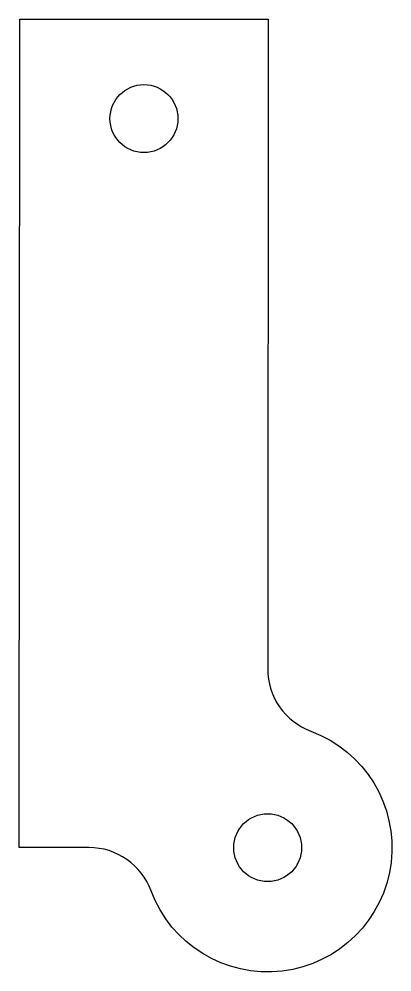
# Model space of a CAD drawing. Header units: millimetres. Extents: x -144.2 to -121.7, y 196.7 to 254.2.
import ezdxf

# ---------------------------------------------------------------- set-up
doc = ezdxf.new("R2010")
doc.units = ezdxf.units.MM
doc.layers.get('0').update_dxf_attribs({"linetype": 'CONTINUOUS'})

msp = doc.modelspace()

# ---------------------------------------------------------------- linework, layer by layer
msp.add_lwpolyline([(-129.147, 254.233), (-129.178, 215.015, 0.313599), (-126.573, 211.263, -1.559024), (-136.221, 201.63, 0.313599), (-139.969, 204.242), (-144.187, 204.245), (-144.147, 254.245)], format="xyb", close=True)
for centre in [(-136.651, 248.239), (-129.187, 204.233)]:
    msp.add_circle(centre, 2.05)

doc.saveas('drawing.dxf')
